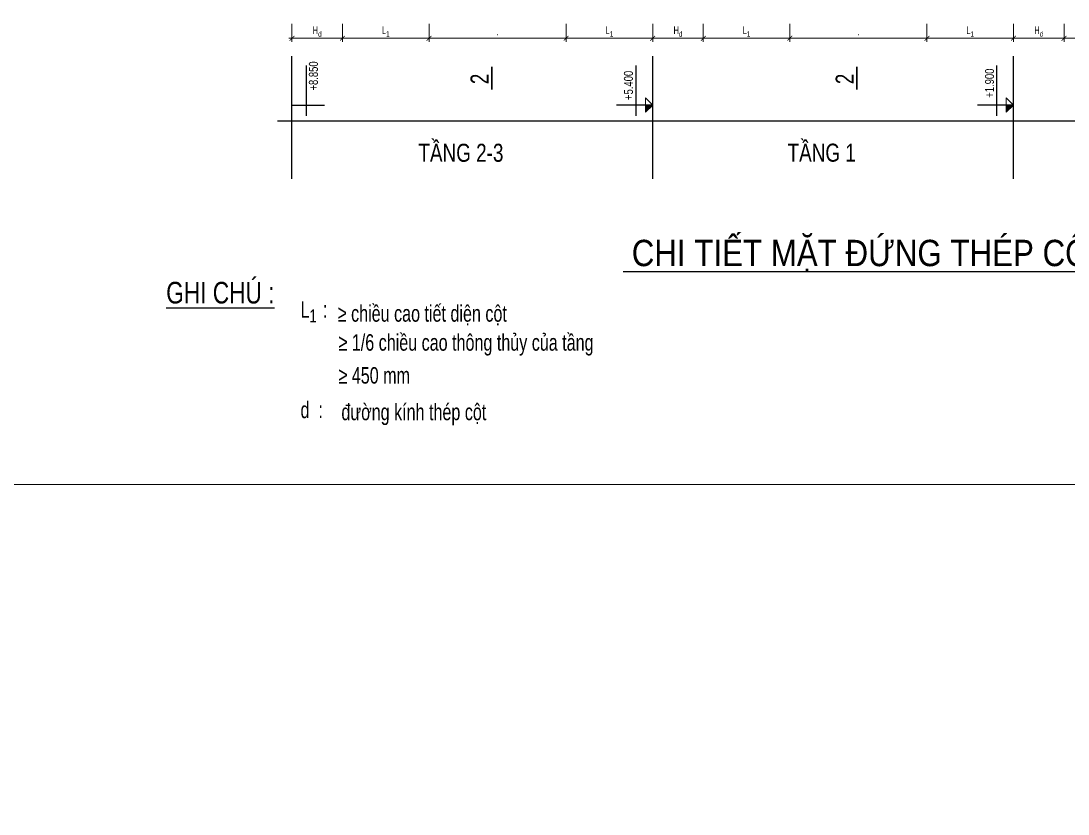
# Model space of a CAD drawing. Extents: x -165145 to 691808, y -202842 to 311040.
# Drawn here: x 648149 to 656856, y 172197 to 178795 of the extents above; entities that cross this region are included whole.
import ezdxf
from ezdxf.enums import TextEntityAlignment as Align

# ---------------------------------------------------------------- set-up
doc = ezdxf.new("R2010")
doc.units = 0
doc.header["$LTSCALE"] = 10
doc.header["$MEASUREMENT"] = 0
doc.linetypes.add('HIDDEN', pattern=[2.3807, 1.587, -0.7937])
doc.layers.get('0').update_dxf_attribs({"linetype": 'CONTINUOUS'})
doc.layers.get('Defpoints').update_dxf_attribs({"color": 5, "linetype": 'CONTINUOUS'})
for name, color, linetype in [('CHI', 1, 'CONTINUOUS'), ('HATCH', 179, 'CONTINUOUS'), ('KC_CHI', 1, 'CONTINUOUS'), ('KC_TEXT', 2, 'CONTINUOUS'), ('KCS_TEXT', 2, 'CONTINUOUS')]:
    doc.layers.add(name, color=color, linetype=linetype)
for name, color, linetype, lineweight in [('DIM', 8, 'CONTINUOUS', 13), ('GE_KC_NETKHUAT', 9, 'HIDDEN', 20), ('KHUNG', 9, 'CONTINUOUS', 13)]:
    doc.layers.add(name, color=color, linetype=linetype, lineweight=lineweight)
doc.styles.add('KC_BIGTEXT', font='arial.ttf', dxfattribs={"width": 0.7})
doc.styles.add('KC_SMTEXT', font='arial.ttf', dxfattribs={"width": 0.7})
doc.styles.add('KCS_BIGTEXT', font='arial.ttf', dxfattribs={"width": 0.75})
doc.dimstyles.new('KC_DIM25', dxfattribs={"dimtxt": 62.5, "dimasz": 40, "dimexe": 30, "dimexo": 0, "dimgap": 25, "dimtad": 1, "dimdec": 0, "dimzin": 13, "dimdsep": 46, "dimtxsty": 'KC_SMTEXT', "dimblk": 'ARCHTICK', "dimcen": 0, "dimdle": 25, "dimclrd": 1, "dimclre": 1, "dimclrt": 2, "dimadec": 0, "dimazin": 0, "dimtfac": 1, "dimtdec": 0, "dimtix": 1, "dimtmove": 2, "dimatfit": 3, "dimfxl": 1, "dimtolj": 1, "dimtzin": 13, "dimarcsym": 0})

# ---------------------------------------------------------------- blocks, each defined once
blk = doc.blocks.new('_ArchTick')
at = {"color": 0, "linetype": 'ByBlock', "const_width": 0.15}
blk.add_lwpolyline([(-0.5, -0.5), (0.5, 0.5)], dxfattribs=at)
blk = doc.blocks.new('*D630')
at = {"layer": 'Defpoints', "color": 0, "transparency": 16777216}
for p in [(1429568.8, -218335.1), (1429988.8, -218335.1), (1429568.8, -218455.1)]:
    blk.add_point(p, dxfattribs=at)
at = {"layer": 'KC_CHI', "color": 1, "lineweight": -2, "transparency": 16777216}
for p, q in [((1429568.8, -218335.1), (1429568.8, -218485.1)), ((1429988.8, -218335.1), (1429988.8, -218485.1)), ((1430013.8, -218455.1), (1429543.8, -218455.1))]:
    blk.add_line(p, q, dxfattribs=at)
at = {"layer": 'KC_CHI', "color": 1, "lineweight": -2, "transparency": 16777216, "xscale": 40, "yscale": 40, "zscale": 40, "rotation": 180}
blk.add_blockref('_ArchTick', (1429568.8, -218455.1), dxfattribs=at)
at = {"layer": 'KC_CHI', "color": 1, "lineweight": -2, "transparency": 16777216, "xscale": 40, "yscale": 40, "zscale": 40}
blk.add_blockref('_ArchTick', (1429988.8, -218455.1), dxfattribs=at)
at = {"layer": 'KC_CHI', "color": 2, "transparency": 16777216, "insert": (1429778.8, -218398.8), "char_height": 62.5, "attachment_point": 5, "style": 'KC_SMTEXT'}
blk.add_mtext('\\A1;H{\\H0.7x;\\S^ d;}', dxfattribs=at)
blk = doc.blocks.new('*D631')
at = {"layer": 'Defpoints', "color": 0, "transparency": 16777216}
for p in [(1429988.8, -218335.1), (1430708.8, -218335.1), (1430708.8, -218455.1)]:
    blk.add_point(p, dxfattribs=at)
at = {"layer": 'KC_CHI', "color": 1, "lineweight": -2, "transparency": 16777216}
for p, q in [((1429988.8, -218335.1), (1429988.8, -218485.1)), ((1430708.8, -218335.1), (1430708.8, -218485.1)), ((1429963.8, -218455.1), (1430733.8, -218455.1))]:
    blk.add_line(p, q, dxfattribs=at)
at = {"layer": 'KC_CHI', "color": 1, "lineweight": -2, "transparency": 16777216, "xscale": 40, "yscale": 40, "zscale": 40, "rotation": 180}
blk.add_blockref('_ArchTick', (1429988.8, -218455.1), dxfattribs=at)
at = {"layer": 'KC_CHI', "color": 1, "lineweight": -2, "transparency": 16777216, "xscale": 40, "yscale": 40, "zscale": 40}
blk.add_blockref('_ArchTick', (1430708.8, -218455.1), dxfattribs=at)
at = {"layer": 'KC_CHI', "color": 2, "transparency": 16777216, "insert": (1430348.8, -218398.8), "char_height": 62.5, "attachment_point": 5, "style": 'KC_SMTEXT'}
blk.add_mtext('\\A1;L{\\H0.7x;\\S^ 1;}', dxfattribs=at)
blk = doc.blocks.new('*D636')
at = {"layer": 'Defpoints', "color": 0, "transparency": 16777216}
for p in [(1426568.8, -218335.1), (1426988.8, -218335.1), (1426568.8, -218455.1)]:
    blk.add_point(p, dxfattribs=at)
at = {"layer": 'KC_CHI', "color": 1, "lineweight": -2, "transparency": 16777216}
for p, q in [((1426568.8, -218335.1), (1426568.8, -218485.1)), ((1426988.8, -218335.1), (1426988.8, -218485.1)), ((1427013.8, -218455.1), (1426543.8, -218455.1))]:
    blk.add_line(p, q, dxfattribs=at)
at = {"layer": 'KC_CHI', "color": 1, "lineweight": -2, "transparency": 16777216, "xscale": 40, "yscale": 40, "zscale": 40, "rotation": 180}
blk.add_blockref('_ArchTick', (1426568.8, -218455.1), dxfattribs=at)
at = {"layer": 'KC_CHI', "color": 1, "lineweight": -2, "transparency": 16777216, "xscale": 40, "yscale": 40, "zscale": 40}
blk.add_blockref('_ArchTick', (1426988.8, -218455.1), dxfattribs=at)
at = {"layer": 'KC_CHI', "color": 2, "transparency": 16777216, "insert": (1426778.8, -218398.8), "char_height": 62.5, "attachment_point": 5, "style": 'KC_SMTEXT'}
blk.add_mtext('\\A1;H{\\H0.7x;\\S^ d;}', dxfattribs=at)
blk = doc.blocks.new('*D637')
at = {"layer": 'Defpoints', "color": 0, "transparency": 16777216}
for p in [(1426988.8, -218335.1), (1427708.8, -218335.1), (1427708.8, -218455.1)]:
    blk.add_point(p, dxfattribs=at)
at = {"layer": 'KC_CHI', "color": 1, "lineweight": -2, "transparency": 16777216}
for p, q in [((1426988.8, -218335.1), (1426988.8, -218485.1)), ((1427708.8, -218335.1), (1427708.8, -218485.1)), ((1426963.8, -218455.1), (1427733.8, -218455.1))]:
    blk.add_line(p, q, dxfattribs=at)
at = {"layer": 'KC_CHI', "color": 1, "lineweight": -2, "transparency": 16777216, "xscale": 40, "yscale": 40, "zscale": 40, "rotation": 180}
blk.add_blockref('_ArchTick', (1426988.8, -218455.1), dxfattribs=at)
at = {"layer": 'KC_CHI', "color": 1, "lineweight": -2, "transparency": 16777216, "xscale": 40, "yscale": 40, "zscale": 40}
blk.add_blockref('_ArchTick', (1427708.8, -218455.1), dxfattribs=at)
at = {"layer": 'KC_CHI', "color": 2, "transparency": 16777216, "insert": (1427348.8, -218398.8), "char_height": 62.5, "attachment_point": 5, "style": 'KC_SMTEXT'}
blk.add_mtext('\\A1;L{\\H0.7x;\\S^ 1;}', dxfattribs=at)
blk = doc.blocks.new('*D638')
at = {"layer": 'Defpoints', "color": 0, "transparency": 16777216}
for p in [(1427708.8, -218335.1), (1428848.8, -218335.1), (1428848.8, -218455.1)]:
    blk.add_point(p, dxfattribs=at)
at = {"layer": 'KC_CHI', "color": 1, "lineweight": -2, "transparency": 16777216}
for p, q in [((1427708.8, -218335.1), (1427708.8, -218485.1)), ((1428848.8, -218335.1), (1428848.8, -218485.1)), ((1427683.8, -218455.1), (1428873.8, -218455.1))]:
    blk.add_line(p, q, dxfattribs=at)
at = {"layer": 'KC_CHI', "color": 1, "lineweight": -2, "transparency": 16777216, "xscale": 40, "yscale": 40, "zscale": 40, "rotation": 180}
blk.add_blockref('_ArchTick', (1427708.8, -218455.1), dxfattribs=at)
at = {"layer": 'KC_CHI', "color": 1, "lineweight": -2, "transparency": 16777216, "xscale": 40, "yscale": 40, "zscale": 40}
blk.add_blockref('_ArchTick', (1428848.8, -218455.1), dxfattribs=at)
at = {"layer": 'KC_CHI', "color": 2, "transparency": 16777216, "insert": (1428278.8, -218398.8), "char_height": 62.5, "attachment_point": 5, "style": 'KC_SMTEXT'}
blk.add_mtext('\\A1;.', dxfattribs=at)
blk = doc.blocks.new('*D639')
at = {"layer": 'Defpoints', "color": 0, "transparency": 16777216}
for p in [(1428848.8, -218335.1), (1429568.8, -218335.1), (1429568.8, -218455.1)]:
    blk.add_point(p, dxfattribs=at)
at = {"layer": 'KC_CHI', "color": 1, "lineweight": -2, "transparency": 16777216}
for p, q in [((1428848.8, -218335.1), (1428848.8, -218485.1)), ((1429568.8, -218335.1), (1429568.8, -218485.1)), ((1428823.8, -218455.1), (1429593.8, -218455.1))]:
    blk.add_line(p, q, dxfattribs=at)
at = {"layer": 'KC_CHI', "color": 1, "lineweight": -2, "transparency": 16777216, "xscale": 40, "yscale": 40, "zscale": 40, "rotation": 180}
blk.add_blockref('_ArchTick', (1428848.8, -218455.1), dxfattribs=at)
at = {"layer": 'KC_CHI', "color": 1, "lineweight": -2, "transparency": 16777216, "xscale": 40, "yscale": 40, "zscale": 40}
blk.add_blockref('_ArchTick', (1429568.8, -218455.1), dxfattribs=at)
at = {"layer": 'KC_CHI', "color": 2, "transparency": 16777216, "insert": (1429208.8, -218398.8), "char_height": 62.5, "attachment_point": 5, "style": 'KC_SMTEXT'}
blk.add_mtext('\\A1;L{\\H0.7x;\\S^ 1;}', dxfattribs=at)
blk = doc.blocks.new('*D642')
at = {"layer": 'Defpoints', "color": 0, "transparency": 16777216}
for p in [(1423568.8, -218335.1), (1423988.8, -218335.1), (1423568.8, -218455.1)]:
    blk.add_point(p, dxfattribs=at)
at = {"layer": 'KC_CHI', "color": 1, "lineweight": -2, "transparency": 16777216}
for p, q in [((1423568.8, -218335.1), (1423568.8, -218485.1)), ((1423988.8, -218335.1), (1423988.8, -218485.1)), ((1424013.8, -218455.1), (1423543.8, -218455.1))]:
    blk.add_line(p, q, dxfattribs=at)
at = {"layer": 'KC_CHI', "color": 1, "lineweight": -2, "transparency": 16777216, "xscale": 40, "yscale": 40, "zscale": 40, "rotation": 180}
blk.add_blockref('_ArchTick', (1423568.8, -218455.1), dxfattribs=at)
at = {"layer": 'KC_CHI', "color": 1, "lineweight": -2, "transparency": 16777216, "xscale": 40, "yscale": 40, "zscale": 40}
blk.add_blockref('_ArchTick', (1423988.8, -218455.1), dxfattribs=at)
at = {"layer": 'KC_CHI', "color": 2, "transparency": 16777216, "insert": (1423778.8, -218398.8), "char_height": 62.5, "attachment_point": 5, "style": 'KC_SMTEXT'}
blk.add_mtext('\\A1;H{\\H0.7x;\\S^ d;}', dxfattribs=at)
blk = doc.blocks.new('*D643')
at = {"layer": 'Defpoints', "color": 0, "transparency": 16777216}
for p in [(1423988.8, -218335.1), (1424708.8, -218335.1), (1424708.8, -218455.1)]:
    blk.add_point(p, dxfattribs=at)
at = {"layer": 'KC_CHI', "color": 1, "lineweight": -2, "transparency": 16777216}
for p, q in [((1423988.8, -218335.1), (1423988.8, -218485.1)), ((1424708.8, -218335.1), (1424708.8, -218485.1)), ((1423963.8, -218455.1), (1424733.8, -218455.1))]:
    blk.add_line(p, q, dxfattribs=at)
at = {"layer": 'KC_CHI', "color": 1, "lineweight": -2, "transparency": 16777216, "xscale": 40, "yscale": 40, "zscale": 40, "rotation": 180}
blk.add_blockref('_ArchTick', (1423988.8, -218455.1), dxfattribs=at)
at = {"layer": 'KC_CHI', "color": 1, "lineweight": -2, "transparency": 16777216, "xscale": 40, "yscale": 40, "zscale": 40}
blk.add_blockref('_ArchTick', (1424708.8, -218455.1), dxfattribs=at)
at = {"layer": 'KC_CHI', "color": 2, "transparency": 16777216, "insert": (1424348.8, -218398.8), "char_height": 62.5, "attachment_point": 5, "style": 'KC_SMTEXT'}
blk.add_mtext('\\A1;L{\\H0.7x;\\S^ 1;}', dxfattribs=at)
blk = doc.blocks.new('*D644')
at = {"layer": 'Defpoints', "color": 0, "transparency": 16777216}
for p in [(1424708.8, -218335.1), (1425848.8, -218335.1), (1425848.8, -218455.1)]:
    blk.add_point(p, dxfattribs=at)
at = {"layer": 'KC_CHI', "color": 1, "lineweight": -2, "transparency": 16777216}
for p, q in [((1424708.8, -218335.1), (1424708.8, -218485.1)), ((1425848.8, -218335.1), (1425848.8, -218485.1)), ((1424683.8, -218455.1), (1425873.8, -218455.1))]:
    blk.add_line(p, q, dxfattribs=at)
at = {"layer": 'KC_CHI', "color": 1, "lineweight": -2, "transparency": 16777216, "xscale": 40, "yscale": 40, "zscale": 40, "rotation": 180}
blk.add_blockref('_ArchTick', (1424708.8, -218455.1), dxfattribs=at)
at = {"layer": 'KC_CHI', "color": 1, "lineweight": -2, "transparency": 16777216, "xscale": 40, "yscale": 40, "zscale": 40}
blk.add_blockref('_ArchTick', (1425848.8, -218455.1), dxfattribs=at)
at = {"layer": 'KC_CHI', "color": 2, "transparency": 16777216, "insert": (1425278.8, -218398.8), "char_height": 62.5, "attachment_point": 5, "style": 'KC_SMTEXT'}
blk.add_mtext('\\A1;.', dxfattribs=at)
blk = doc.blocks.new('*D645')
at = {"layer": 'Defpoints', "color": 0, "transparency": 16777216}
for p in [(1425848.8, -218335.1), (1426568.8, -218335.1), (1426568.8, -218455.1)]:
    blk.add_point(p, dxfattribs=at)
at = {"layer": 'KC_CHI', "color": 1, "lineweight": -2, "transparency": 16777216}
for p, q in [((1425848.8, -218335.1), (1425848.8, -218485.1)), ((1426568.8, -218335.1), (1426568.8, -218485.1)), ((1425823.8, -218455.1), (1426593.8, -218455.1))]:
    blk.add_line(p, q, dxfattribs=at)
at = {"layer": 'KC_CHI', "color": 1, "lineweight": -2, "transparency": 16777216, "xscale": 40, "yscale": 40, "zscale": 40, "rotation": 180}
blk.add_blockref('_ArchTick', (1425848.8, -218455.1), dxfattribs=at)
at = {"layer": 'KC_CHI', "color": 1, "lineweight": -2, "transparency": 16777216, "xscale": 40, "yscale": 40, "zscale": 40}
blk.add_blockref('_ArchTick', (1426568.8, -218455.1), dxfattribs=at)
at = {"layer": 'KC_CHI', "color": 2, "transparency": 16777216, "insert": (1426208.8, -218398.8), "char_height": 62.5, "attachment_point": 5, "style": 'KC_SMTEXT'}
blk.add_mtext('\\A1;L{\\H0.7x;\\S^ 1;}', dxfattribs=at)
blk = doc.blocks.new('A$Ccffc6bf1')
at = {"layer": 'HATCH'}
for points in [[(80334.5, 24097.9), (80394.5, 24157.9), (80334.5, 24157.9)], [(83334.5, 24097.9), (83394.5, 24157.9), (83334.5, 24157.9)]]:
    blk.add_hatch(color=256, dxfattribs=at).paths.add_polyline_path(points)
at = {"layer": 'CHI'}
for p, q in [((80394.5, 24157.9), (80334.5, 24217.9)), ((83394.5, 24157.9), (83334.5, 24217.9)), ((80394.5, 24157.9), (80334.5, 24097.9)), ((83394.5, 24157.9), (83334.5, 24097.9))]:
    blk.add_line(p, q, dxfattribs=at)
at = {"layer": 'DIM'}
for p, q in [((80334.5, 24097.9), (80334.5, 24217.9)), ((80394.5, 24052.9), (80394.5, 24262.9)), ((83334.5, 24097.9), (83334.5, 24217.9)), ((83394.5, 24052.9), (83394.5, 24262.9)), ((80394.5, 24157.9), (80334.5, 24157.9)), ((83394.5, 24157.9), (83334.5, 24157.9))]:
    blk.add_line(p, q, dxfattribs=at)
at = {"layer": 'KC_CHI', "color": 2, "ltscale": 0.05}
for p, q in [((77394.5, 23542.9), (77394.5, 24562.9)), ((80394.5, 23542.9), (80394.5, 24562.9)), ((83394.5, 23542.9), (83394.5, 24562.9)), ((86394.5, 24022.9), (77274.5, 24022.9))]:
    blk.add_line(p, q, dxfattribs=at)
at = {"layer": 'KC_CHI', "ltscale": 0.05}
for p, q in [((77514.5, 24067.9), (77514.5, 24487.9)), ((80256.5, 24067.9), (80256.5, 24487.9)), ((83256.5, 24067.9), (83256.5, 24487.9)), ((77394.5, 24157.9), (77664.5, 24157.9)), ((80394.5, 24157.9), (80094.5, 24157.9)), ((83394.5, 24157.9), (83094.5, 24157.9))]:
    blk.add_line(p, q, dxfattribs=at)
at = {"layer": 'KC_TEXT', "color": 4, "ltscale": 0.05}
for p, q in [((79058.3, 24287.5), (79058.3, 24476.5)), ((82094.3, 24287.5), (82094.3, 24476.5))]:
    blk.add_line(p, q, dxfattribs=at)
at = {"layer": 'KCS_TEXT', "ltscale": 0.05}
for p, q in [((79055.9, 24287.5), (79055.9, 24476.5)), ((82091.9, 24287.5), (82091.9, 24476.5))]:
    blk.add_line(p, q, dxfattribs=at)
at = {"layer": 'KHUNG', "color": 7}
for points in [[(74250, 21000), (89100, 21000), (89100, 31500), (74250, 31500)], [(59400, 0), (89100, 0), (89100, 21000), (59400, 21000)]]:
    blk.add_lwpolyline(points, close=True, dxfattribs=at)
at = {"layer": 'KC_CHI', "color": 2, "ltscale": 0.05, "style": 'KC_SMTEXT', "width": 0.75}
for s, p in [('+8.850', (77610.3, 24520.9)), ('+5.400', (80229.9, 24442.4)), ('+1.900', (83232.3, 24461))]:
    blk.add_text(s, height=75, rotation=90, dxfattribs=at).set_placement(p, align=Align.RIGHT)
at = {"layer": 'KC_TEXT', "color": 4, "ltscale": 0.05, "style": 'KC_BIGTEXT', "width": 0.75}
for p in [(79029.5, 24374.9), (82065.5, 24374.9)]:
    blk.add_text('2', height=150, rotation=90, dxfattribs=at).set_placement(p, align=Align.CENTER)
for s, p in [('TẦNG 2-3', (78799.6, 23685.5)), ('TẦNG 1', (81799.6, 23686.5))]:
    blk.add_text(s, height=150, dxfattribs=at).set_placement(p, align=Align.CENTER)
at = {"layer": 'KC_TEXT', "style": 'KC_SMTEXT', "width": 0.7}
for s, height, p in [('L   :', 136.95, (77465.9, 22388)), ('≥ chiều cao tiết diện cột', 136.95, (77775.6, 22355.3)), ('1', 109.6, (77540.4, 22348.6)), ('≥ 1/6 chiều cao thông thủy của tầng', 136.95, (77781.6, 22114.1)), ('≥ 450 mm', 136.95, (77781.6, 21840.2)), ('d  :', 136.95, (77465.9, 21553.2)), ('đường kính thép cột', 136.95, (77805.7, 21535.7))]:
    blk.add_text(s, height=height, dxfattribs=at).set_placement(p)
at = {"layer": 'KCS_TEXT', "color": 4, "ltscale": 0.05, "style": 'KCS_BIGTEXT', "width": 0.85}
blk.add_text('%%U CHI TIẾT MẶT ĐỨNG THÉP CỘT', height=219.12, dxfattribs=at).set_placement((82166.5, 22817.3), align=Align.CENTER)
at = {"layer": 'KCS_TEXT', "color": 4, "ltscale": 0.05, "style": 'KCS_BIGTEXT', "width": 0.75}
blk.add_text('%%UGHI CHÚ :', height=179.833, dxfattribs=at).set_placement((76348.8, 22506.7))
at = {"layer": 'KC_CHI'}
for base, p1, p2, text, picture, middle in [((77394.5, 24712.9), (77814.5, 24832.9), (77394.5, 24832.9), 'H{\\H0.7x;\\S^ d;}', '*D642', (77604.5, 24769.2)), ((78534.5, 24712.9), (77814.5, 24832.9), (78534.5, 24832.9), 'L{\\H0.7x;\\S^ 1;}', '*D643', (78174.5, 24769.2)), ((79674.5, 24712.9), (78534.5, 24832.9), (79674.5, 24832.9), '.', '*D644', (79104.5, 24769.2)), ((80394.5, 24712.9), (79674.5, 24832.9), (80394.5, 24832.9), 'L{\\H0.7x;\\S^ 1;}', '*D645', (80034.5, 24769.2)), ((80394.5, 24712.9), (80814.5, 24832.9), (80394.5, 24832.9), 'H{\\H0.7x;\\S^ d;}', '*D636', (80604.5, 24769.2)), ((81534.5, 24712.9), (80814.5, 24832.9), (81534.5, 24832.9), 'L{\\H0.7x;\\S^ 1;}', '*D637', (81174.5, 24769.2)), ((82674.5, 24712.9), (81534.5, 24832.9), (82674.5, 24832.9), '.', '*D638', (82104.5, 24769.2)), ((83394.5, 24712.9), (82674.5, 24832.9), (83394.5, 24832.9), 'L{\\H0.7x;\\S^ 1;}', '*D639', (83034.5, 24769.2)), ((83394.5, 24712.9), (83814.5, 24832.9), (83394.5, 24832.9), 'H{\\H0.7x;\\S^ d;}', '*D630', (83604.5, 24769.2)), ((84534.5, 24712.9), (83814.5, 24832.9), (84534.5, 24832.9), 'L{\\H0.7x;\\S^ 1;}', '*D631', (84174.5, 24769.2))]:
    dim = blk.add_linear_dim(base=base, p1=p1, p2=p2, angle=180, text=text, dimstyle='KC_DIM25', dxfattribs=at)
    dim.commit()
    dim.dimension.update_dxf_attribs({"geometry": picture, "text_midpoint": middle, "insert": (-1346174.3, 243168)})

msp = doc.modelspace()

# ---------------------------------------------------------------- block references
at = {"layer": 'GE_KC_NETKHUAT'}
msp.add_blockref('A$Ccffc6bf1', (573008.10219, 153937.66595), dxfattribs=at)

doc.saveas('drawing.dxf')
